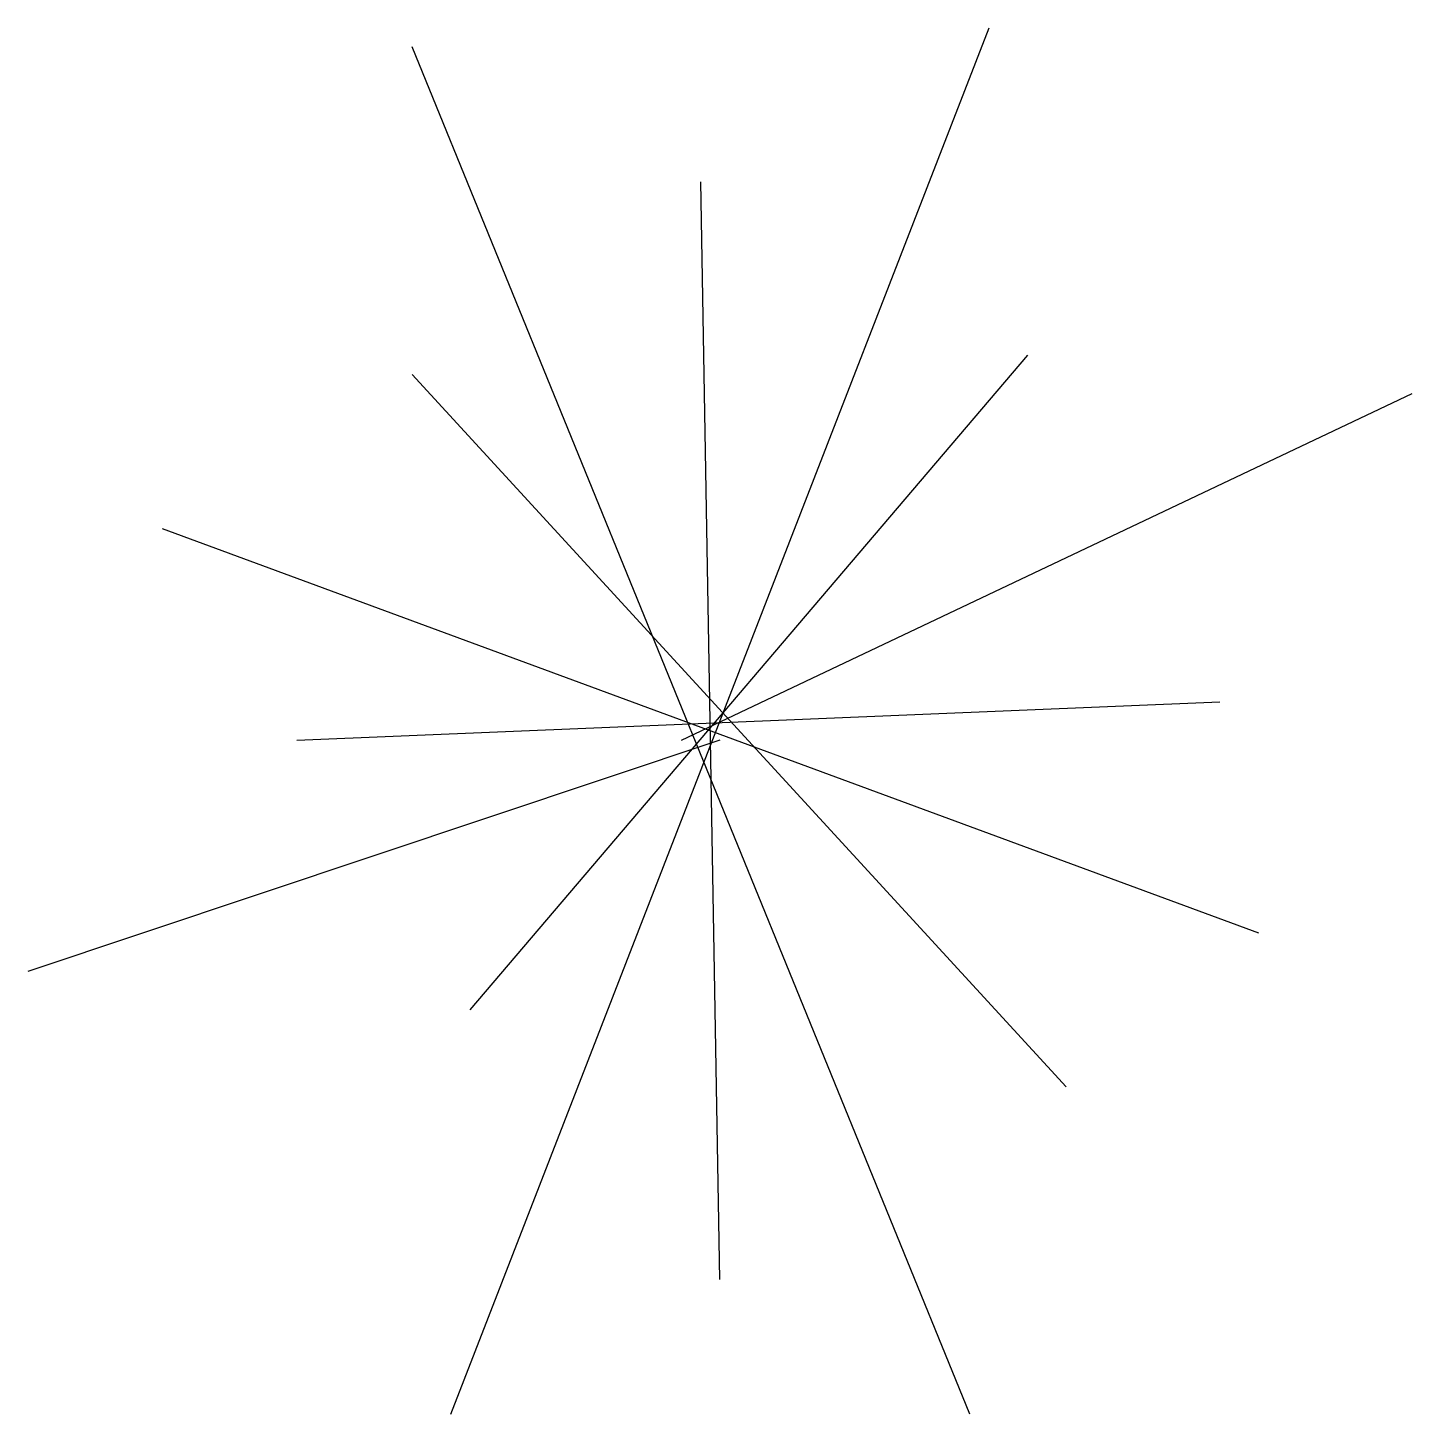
# Model space of a CAD drawing. Extents: x -0.173 to 0.183, y -0.173 to 0.183.
import ezdxf

# ---------------------------------------------------------------- set-up
doc = ezdxf.new("R2010")
doc.units = 0
doc.header["$MEASUREMENT"] = 0
doc.layers.add('ESQUAD', color=3, linetype='CONTINUOUS')

msp = doc.modelspace()

# ---------------------------------------------------------------- linework, layer by layer
at = {"layer": 'ESQUAD'}
for p, q in [((-0.06424, -0.17321), (0.07413, 0.18311)), ((0.06918, -0.17321), (-0.07413, 0.17816)), ((0.00494, -0.13857), (0, 0.14352)), ((-0.0593, -0.06928), (0.08401, 0.09898)), ((-0.07413, 0.09403), (0.09389, -0.08908)), ((-0.00494, 0), (0.18284, 0.08908)), ((-0.13837, 0.05444), (0.14331, -0.04949)), ((-0.10378, 0), (0.13343, 0.0099)), ((0.00494, 0), (-0.17296, -0.05939))]:
    msp.add_line(p, q, dxfattribs=at)

doc.saveas('drawing.dxf')
